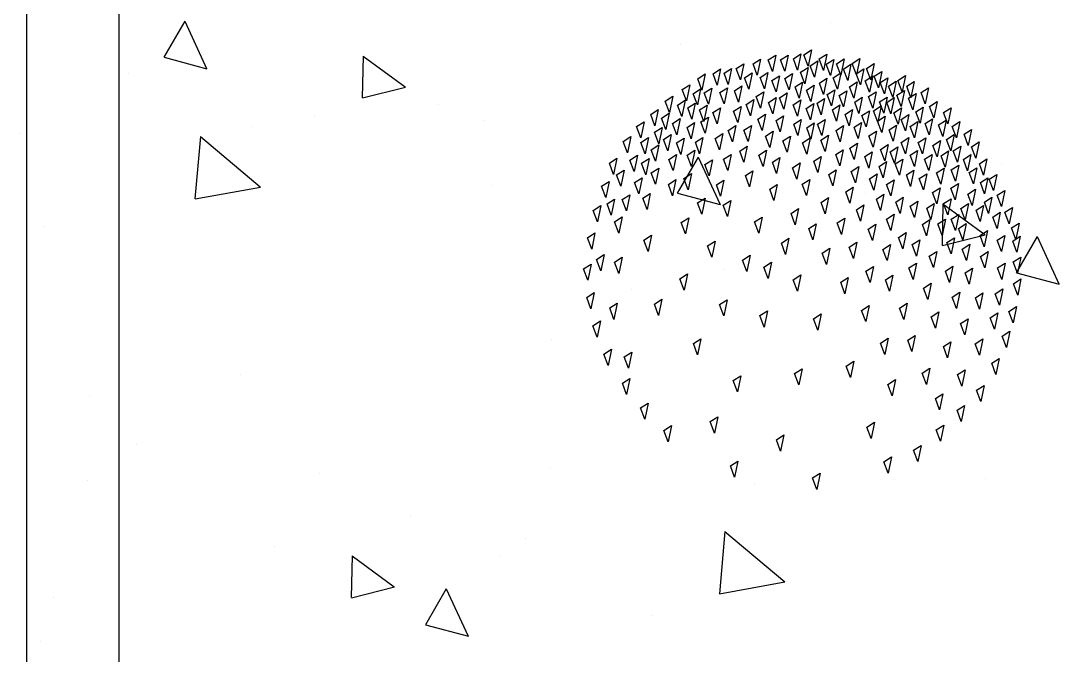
# Model space of a CAD drawing. Header units: inches. Extents: x -7543 to -822, y 102837 to 190349.
# Drawn here: x -837.05998 to -837.04876, y 102837.19009 to 102837.19694 of the extents above; entities that cross this region are included whole.
import ezdxf

# ---------------------------------------------------------------- set-up
doc = ezdxf.new("R2010")
doc.units = ezdxf.units.IN
doc.header["$MEASUREMENT"] = 0
doc.layers.add('ARSA', color=7, linetype='Continuous', lineweight=30)
doc.layers.add('BİTKİ', color=96, linetype='Continuous', lineweight=25)

msp = doc.modelspace()

# ---------------------------------------------------------------- linework, layer by layer
at = {"layer": 'ARSA', "color": 40}
for p, q in [((-837.058917, 102837.037758), (-837.058917, 102837.213869)), ((-837.059917, 102837.038758), (-837.059917, 102837.212869))]:
    msp.add_line(p, q, dxfattribs=at)
at = {"layer": 'BİTKİ'}
for p, q in [((-837.058209, 102837.196934), (-837.058436, 102837.196545)), ((-837.058209, 102837.196934), (-837.057974, 102837.196423)), ((-837.05123, 102837.196925), (-837.05123, 102837.196925)), ((-837.052857, 102837.196681), (-837.052857, 102837.196681)), ((-837.051441, 102837.196624), (-837.051477, 102837.196449)), ((-837.058433, 102837.196544), (-837.057971, 102837.196421)), ((-837.056283, 102837.196557), (-837.056293, 102837.196107)), ((-837.056283, 102837.196557), (-837.05583, 102837.196225)), ((-837.05207, 102837.196472), (-837.051989, 102837.196525)), ((-837.051989, 102837.196525), (-837.052025, 102837.19635)), ((-837.051907, 102837.196515), (-837.051826, 102837.196567)), ((-837.051862, 102837.196392), (-837.051907, 102837.196515)), ((-837.051826, 102837.196567), (-837.051862, 102837.196392)), ((-837.051773, 102837.196516), (-837.051691, 102837.196568)), ((-837.051727, 102837.196393), (-837.051773, 102837.196516)), ((-837.051691, 102837.196568), (-837.051727, 102837.196393)), ((-837.051635, 102837.196528), (-837.051554, 102837.19658)), ((-837.051589, 102837.196405), (-837.051635, 102837.196528)), ((-837.051554, 102837.19658), (-837.051589, 102837.196405)), ((-837.051477, 102837.196449), (-837.051522, 102837.196572)), ((-837.051454, 102837.196453), (-837.051372, 102837.196506)), ((-837.051372, 102837.196506), (-837.051408, 102837.196331)), ((-837.051356, 102837.196526), (-837.051274, 102837.196578)), ((-837.05131, 102837.196403), (-837.051356, 102837.196526)), ((-837.051274, 102837.196578), (-837.05131, 102837.196403)), ((-837.051282, 102837.196469), (-837.0512, 102837.196521)), ((-837.0512, 102837.196521), (-837.051236, 102837.196346)), ((-837.051168, 102837.196475), (-837.051086, 102837.196527)), ((-837.051086, 102837.196527), (-837.051122, 102837.196352)), ((-837.050999, 102837.196478), (-837.050917, 102837.196531)), ((-837.050953, 102837.196356), (-837.050999, 102837.196478)), ((-837.050917, 102837.196531), (-837.050953, 102837.196356)), ((-837.050846, 102837.196424), (-837.050764, 102837.196477)), ((-837.050764, 102837.196477), (-837.0508, 102837.196301)), ((-837.05882, 102837.196365), (-837.05882, 102837.196365)), ((-837.052669, 102837.196312), (-837.052587, 102837.196365)), ((-837.052587, 102837.196365), (-837.052623, 102837.196189)), ((-837.052503, 102837.196366), (-837.052421, 102837.196419)), ((-837.052457, 102837.196244), (-837.052503, 102837.196366)), ((-837.052421, 102837.196419), (-837.052457, 102837.196244)), ((-837.052384, 102837.196371), (-837.052302, 102837.196424)), ((-837.052338, 102837.196249), (-837.052384, 102837.196371)), ((-837.052302, 102837.196424), (-837.052338, 102837.196249)), ((-837.052252, 102837.196422), (-837.05217, 102837.196475)), ((-837.052206, 102837.1963), (-837.052252, 102837.196422)), ((-837.05217, 102837.196475), (-837.052206, 102837.1963)), ((-837.052162, 102837.196323), (-837.05208, 102837.196375)), ((-837.05208, 102837.196375), (-837.052116, 102837.1962)), ((-837.052025, 102837.19635), (-837.05207, 102837.196472)), ((-837.051993, 102837.196327), (-837.051911, 102837.196379)), ((-837.051911, 102837.196379), (-837.051947, 102837.196204)), ((-837.051727, 102837.196316), (-837.051645, 102837.196369)), ((-837.051645, 102837.196369), (-837.051681, 102837.196194)), ((-837.051557, 102837.196382), (-837.051476, 102837.196434)), ((-837.051512, 102837.196259), (-837.051557, 102837.196382)), ((-837.051476, 102837.196434), (-837.051512, 102837.196259)), ((-837.051408, 102837.196331), (-837.051454, 102837.196453)), ((-837.051236, 102837.196346), (-837.051282, 102837.196469)), ((-837.051204, 102837.196323), (-837.051122, 102837.196375)), ((-837.051122, 102837.196352), (-837.051168, 102837.196475)), ((-837.051122, 102837.196375), (-837.051158, 102837.1962)), ((-837.051094, 102837.196417), (-837.051013, 102837.19647)), ((-837.051048, 102837.196295), (-837.051094, 102837.196417)), ((-837.051013, 102837.19647), (-837.051048, 102837.196295)), ((-837.050956, 102837.196367), (-837.050875, 102837.19642)), ((-837.050911, 102837.196245), (-837.050956, 102837.196367)), ((-837.050875, 102837.19642), (-837.050911, 102837.196245)), ((-837.0508, 102837.196301), (-837.050846, 102837.196424)), ((-837.050763, 102837.196339), (-837.050681, 102837.196392)), ((-837.050681, 102837.196392), (-837.050717, 102837.196216)), ((-837.052623, 102837.196189), (-837.052669, 102837.196312)), ((-837.052116, 102837.1962), (-837.052162, 102837.196323)), ((-837.051947, 102837.196204), (-837.051993, 102837.196327)), ((-837.051867, 102837.196292), (-837.051786, 102837.196345)), ((-837.051822, 102837.19617), (-837.051867, 102837.196292)), ((-837.051786, 102837.196345), (-837.051822, 102837.19617)), ((-837.051681, 102837.196194), (-837.051727, 102837.196316)), ((-837.051617, 102837.196224), (-837.051536, 102837.196276)), ((-837.051536, 102837.196276), (-837.051572, 102837.196101)), ((-837.051354, 102837.196264), (-837.051273, 102837.196317)), ((-837.051273, 102837.196317), (-837.051309, 102837.196142)), ((-837.051158, 102837.1962), (-837.051204, 102837.196323)), ((-837.05086, 102837.196291), (-837.050778, 102837.196343)), ((-837.050814, 102837.196168), (-837.05086, 102837.196291)), ((-837.050778, 102837.196343), (-837.050814, 102837.196168)), ((-837.050717, 102837.196216), (-837.050763, 102837.196339)), ((-837.050697, 102837.196271), (-837.050616, 102837.196324)), ((-837.050651, 102837.196149), (-837.050697, 102837.196271)), ((-837.050616, 102837.196324), (-837.050651, 102837.196149)), ((-837.050525, 102837.196287), (-837.050561, 102837.196112)), ((-837.050506, 102837.196294), (-837.050425, 102837.196346)), ((-837.05046, 102837.196171), (-837.050506, 102837.196294)), ((-837.050425, 102837.196346), (-837.05046, 102837.196171)), ((-837.050411, 102837.196231), (-837.05033, 102837.196283)), ((-837.05033, 102837.196283), (-837.050366, 102837.196108)), ((-837.05629, 102837.196106), (-837.055827, 102837.196223)), ((-837.052835, 102837.196196), (-837.052753, 102837.196248)), ((-837.052789, 102837.196073), (-837.052835, 102837.196196)), ((-837.052753, 102837.196248), (-837.052789, 102837.196073)), ((-837.052718, 102837.196151), (-837.052637, 102837.196204)), ((-837.052672, 102837.196029), (-837.052718, 102837.196151)), ((-837.052637, 102837.196204), (-837.052672, 102837.196029)), ((-837.052598, 102837.19616), (-837.052517, 102837.196212)), ((-837.052552, 102837.196037), (-837.052598, 102837.19616)), ((-837.052517, 102837.196212), (-837.052552, 102837.196037)), ((-837.052429, 102837.196164), (-837.052348, 102837.196216)), ((-837.052383, 102837.196041), (-837.052429, 102837.196164)), ((-837.052348, 102837.196216), (-837.052383, 102837.196041)), ((-837.052344, 102837.196162), (-837.052344, 102837.196162)), ((-837.052273, 102837.196183), (-837.052191, 102837.196236)), ((-837.052227, 102837.19606), (-837.052273, 102837.196183)), ((-837.052191, 102837.196236), (-837.052227, 102837.19606)), ((-837.052038, 102837.196119), (-837.051956, 102837.196171)), ((-837.051784, 102837.196108), (-837.051702, 102837.19616)), ((-837.051572, 102837.196101), (-837.051617, 102837.196224)), ((-837.050823, 102837.196119), (-837.050741, 102837.196171)), ((-837.050741, 102837.196171), (-837.050777, 102837.195996)), ((-837.050561, 102837.196112), (-837.050606, 102837.196234)), ((-837.050516, 102837.196135), (-837.050434, 102837.196187)), ((-837.050434, 102837.196187), (-837.05047, 102837.196012)), ((-837.050366, 102837.196108), (-837.050411, 102837.196231)), ((-837.050391, 102837.196101), (-837.050309, 102837.196153)), ((-837.050309, 102837.196153), (-837.050345, 102837.195978)), ((-837.050256, 102837.196163), (-837.050175, 102837.196216)), ((-837.05021, 102837.196041), (-837.050256, 102837.196163)), ((-837.050175, 102837.196216), (-837.05021, 102837.196041)), ((-837.055464, 102837.196032), (-837.055464, 102837.196032)), ((-837.05302, 102837.196072), (-837.052938, 102837.196124)), ((-837.052974, 102837.195949), (-837.05302, 102837.196072)), ((-837.052938, 102837.196124), (-837.052974, 102837.195949)), ((-837.052886, 102837.196027), (-837.052805, 102837.19608)), ((-837.052841, 102837.195904), (-837.052886, 102837.196027)), ((-837.052805, 102837.19608), (-837.052841, 102837.195904)), ((-837.052777, 102837.195997), (-837.052695, 102837.19605)), ((-837.052695, 102837.19605), (-837.052731, 102837.195875)), ((-837.052649, 102837.195975), (-837.052567, 102837.196027)), ((-837.052567, 102837.196027), (-837.052603, 102837.195852)), ((-837.052145, 102837.196036), (-837.052063, 102837.196089)), ((-837.051904, 102837.196057), (-837.051822, 102837.19611)), ((-837.051637, 102837.19603), (-837.051555, 102837.196083)), ((-837.051591, 102837.195907), (-837.051637, 102837.19603)), ((-837.051496, 102837.195992), (-837.051414, 102837.196044)), ((-837.051093, 102837.196008), (-837.051139, 102837.196131)), ((-837.050622, 102837.196114), (-837.050658, 102837.195939)), ((-837.050627, 102837.196057), (-837.050545, 102837.19611)), ((-837.050581, 102837.195934), (-837.050627, 102837.196057)), ((-837.050545, 102837.19611), (-837.050581, 102837.195934)), ((-837.05047, 102837.196012), (-837.050516, 102837.196135)), ((-837.050345, 102837.195978), (-837.050391, 102837.196101)), ((-837.050163, 102837.196013), (-837.050081, 102837.196066)), ((-837.050081, 102837.196066), (-837.050117, 102837.195891)), ((-837.053177, 102837.195928), (-837.053095, 102837.19598)), ((-837.053131, 102837.195805), (-837.053177, 102837.195928)), ((-837.053095, 102837.19598), (-837.053131, 102837.195805)), ((-837.053059, 102837.195887), (-837.052977, 102837.19594)), ((-837.052977, 102837.19594), (-837.053013, 102837.195765)), ((-837.052505, 102837.195948), (-837.052423, 102837.196)), ((-837.05249, 102837.195937), (-837.05249, 102837.195937)), ((-837.052423, 102837.196), (-837.052459, 102837.195825)), ((-837.052283, 102837.195962), (-837.052201, 102837.196014)), ((-837.052237, 102837.195839), (-837.052283, 102837.195962)), ((-837.051031, 102837.195804), (-837.051077, 102837.195927)), ((-837.050687, 102837.19602), (-837.050723, 102837.195845)), ((-837.050551, 102837.195945), (-837.050469, 102837.195998)), ((-837.050505, 102837.195822), (-837.050551, 102837.195945)), ((-837.050469, 102837.195998), (-837.050505, 102837.195822)), ((-837.05047, 102837.195873), (-837.050388, 102837.195926)), ((-837.050388, 102837.195926), (-837.050424, 102837.19575)), ((-837.050313, 102837.195955), (-837.050232, 102837.196007)), ((-837.050267, 102837.195832), (-837.050313, 102837.195955)), ((-837.050232, 102837.196007), (-837.050267, 102837.195832)), ((-837.050117, 102837.195891), (-837.050163, 102837.196013)), ((-837.050013, 102837.195947), (-837.049931, 102837.196)), ((-837.049967, 102837.195825), (-837.050013, 102837.195947)), ((-837.049931, 102837.196), (-837.049967, 102837.195825)), ((-837.056807, 102837.195907), (-837.056807, 102837.195907)), ((-837.054987, 102837.195865), (-837.054987, 102837.195865)), ((-837.053331, 102837.195796), (-837.053249, 102837.195848)), ((-837.053249, 102837.195848), (-837.053285, 102837.195673)), ((-837.053013, 102837.195765), (-837.053059, 102837.195887)), ((-837.05294, 102837.19583), (-837.052859, 102837.195883)), ((-837.052895, 102837.195707), (-837.05294, 102837.19583)), ((-837.052859, 102837.195883), (-837.052895, 102837.195707)), ((-837.051741, 102837.195913), (-837.051777, 102837.195738)), ((-837.051293, 102837.195874), (-837.051329, 102837.195699)), ((-837.050602, 102837.19576), (-837.05052, 102837.195812)), ((-837.05052, 102837.195812), (-837.050556, 102837.195637)), ((-837.050424, 102837.19575), (-837.05047, 102837.195873)), ((-837.050375, 102837.195848), (-837.050375, 102837.195848)), ((-837.050373, 102837.195797), (-837.050292, 102837.195849)), ((-837.050292, 102837.195849), (-837.050327, 102837.195674)), ((-837.050213, 102837.195828), (-837.050132, 102837.19588)), ((-837.050168, 102837.195705), (-837.050213, 102837.195828)), ((-837.050132, 102837.19588), (-837.050168, 102837.195705)), ((-837.050066, 102837.195813), (-837.049985, 102837.195865)), ((-837.050021, 102837.19569), (-837.050066, 102837.195813)), ((-837.049985, 102837.195865), (-837.050021, 102837.19569)), ((-837.049919, 102837.195797), (-837.049838, 102837.19585)), ((-837.049838, 102837.19585), (-837.049874, 102837.195675)), ((-837.059982, 102837.195722), (-837.059982, 102837.195722)), ((-837.057484, 102837.195794), (-837.057484, 102837.195794)), ((-837.053285, 102837.195673), (-837.053331, 102837.195796)), ((-837.053135, 102837.195734), (-837.053053, 102837.195786)), ((-837.053089, 102837.195611), (-837.053135, 102837.195734)), ((-837.053053, 102837.195786), (-837.053089, 102837.195611)), ((-837.053038, 102837.195658), (-837.052956, 102837.19571)), ((-837.052956, 102837.19571), (-837.052992, 102837.195535)), ((-837.052873, 102837.195776), (-837.052873, 102837.195776)), ((-837.052294, 102837.195631), (-837.05234, 102837.195753)), ((-837.05189, 102837.19557), (-837.051936, 102837.195693)), ((-837.051855, 102837.195745), (-837.05189, 102837.19557)), ((-837.051667, 102837.195694), (-837.051703, 102837.195519)), ((-837.051256, 102837.195702), (-837.051292, 102837.195527)), ((-837.050821, 102837.195695), (-837.050739, 102837.195748)), ((-837.050775, 102837.195572), (-837.050821, 102837.195695)), ((-837.050739, 102837.195748), (-837.050775, 102837.195572)), ((-837.050556, 102837.195637), (-837.050602, 102837.19576)), ((-837.050327, 102837.195674), (-837.050373, 102837.195797)), ((-837.04998, 102837.195656), (-837.049899, 102837.195709)), ((-837.049899, 102837.195709), (-837.049935, 102837.195534)), ((-837.049874, 102837.195675), (-837.049919, 102837.195797)), ((-837.049791, 102837.195713), (-837.04971, 102837.195765)), ((-837.049746, 102837.19559), (-837.049791, 102837.195713)), ((-837.04971, 102837.195765), (-837.049746, 102837.19559)), ((-837.058041, 102837.195687), (-837.0581, 102837.195015)), ((-837.058041, 102837.195687), (-837.057395, 102837.195144)), ((-837.053475, 102837.195636), (-837.053393, 102837.195688)), ((-837.053429, 102837.195513), (-837.053475, 102837.195636)), ((-837.053393, 102837.195688), (-837.053429, 102837.195513)), ((-837.053282, 102837.195625), (-837.053201, 102837.195677)), ((-837.053236, 102837.195502), (-837.053282, 102837.195625)), ((-837.053201, 102837.195677), (-837.053236, 102837.195502)), ((-837.05317, 102837.195544), (-837.053088, 102837.195597)), ((-837.053088, 102837.195597), (-837.053124, 102837.195421)), ((-837.052992, 102837.195535), (-837.053038, 102837.195658)), ((-837.052897, 102837.195619), (-837.052816, 102837.195672)), ((-837.052851, 102837.195496), (-837.052897, 102837.195619)), ((-837.052816, 102837.195672), (-837.052851, 102837.195496)), ((-837.052694, 102837.195626), (-837.052612, 102837.195678)), ((-837.052215, 102837.195532), (-837.052134, 102837.195585)), ((-837.052134, 102837.195585), (-837.052169, 102837.19541)), ((-837.051703, 102837.195519), (-837.051749, 102837.195641)), ((-837.05149, 102837.195498), (-837.051536, 102837.195621)), ((-837.051454, 102837.195673), (-837.05149, 102837.195498)), ((-837.051292, 102837.195527), (-837.051337, 102837.195649)), ((-837.051025, 102837.195564), (-837.050943, 102837.195616)), ((-837.050943, 102837.195616), (-837.050979, 102837.195441)), ((-837.050693, 102837.195548), (-837.050612, 102837.195601)), ((-837.050612, 102837.195601), (-837.050647, 102837.195425)), ((-837.050471, 102837.195624), (-837.050389, 102837.195677)), ((-837.050425, 102837.195502), (-837.050471, 102837.195624)), ((-837.050389, 102837.195677), (-837.050425, 102837.195502)), ((-837.050286, 102837.195624), (-837.050204, 102837.195676)), ((-837.05024, 102837.195501), (-837.050286, 102837.195624)), ((-837.050204, 102837.195676), (-837.05024, 102837.195501)), ((-837.050127, 102837.195592), (-837.050045, 102837.195645)), ((-837.050081, 102837.19547), (-837.050127, 102837.195592)), ((-837.050045, 102837.195645), (-837.050081, 102837.19547)), ((-837.049935, 102837.195534), (-837.04998, 102837.195656)), ((-837.049908, 102837.195533), (-837.049826, 102837.195585)), ((-837.049826, 102837.195585), (-837.049862, 102837.19541)), ((-837.04971, 102837.195578), (-837.049629, 102837.195631)), ((-837.049665, 102837.195456), (-837.04971, 102837.195578)), ((-837.049629, 102837.195631), (-837.049665, 102837.195456)), ((-837.053402, 102837.195433), (-837.05332, 102837.195486)), ((-837.05332, 102837.195486), (-837.053356, 102837.195311)), ((-837.053124, 102837.195421), (-837.05317, 102837.195544)), ((-837.052663, 102837.195467), (-837.05289, 102837.195078)), ((-837.052663, 102837.195467), (-837.052428, 102837.194956)), ((-837.052009, 102837.195488), (-837.051927, 102837.195541)), ((-837.051963, 102837.195366), (-837.052009, 102837.195488)), ((-837.051927, 102837.195541), (-837.051963, 102837.195366)), ((-837.051416, 102837.195422), (-837.051335, 102837.195474)), ((-837.051335, 102837.195474), (-837.051371, 102837.195299)), ((-837.051178, 102837.195494), (-837.051097, 102837.195546)), ((-837.051133, 102837.195371), (-837.051178, 102837.195494)), ((-837.051097, 102837.195546), (-837.051133, 102837.195371)), ((-837.050979, 102837.195441), (-837.051025, 102837.195564)), ((-837.050865, 102837.195471), (-837.050784, 102837.195523)), ((-837.05082, 102837.195348), (-837.050865, 102837.195471)), ((-837.050784, 102837.195523), (-837.05082, 102837.195348)), ((-837.050647, 102837.195425), (-837.050693, 102837.195548)), ((-837.050588, 102837.195523), (-837.050506, 102837.195576)), ((-837.050542, 102837.195401), (-837.050588, 102837.195523)), ((-837.050506, 102837.195576), (-837.050542, 102837.195401)), ((-837.050374, 102837.195486), (-837.050293, 102837.195538)), ((-837.050328, 102837.195363), (-837.050374, 102837.195486)), ((-837.050293, 102837.195538), (-837.050328, 102837.195363)), ((-837.050218, 102837.195443), (-837.050136, 102837.195496)), ((-837.050136, 102837.195496), (-837.050172, 102837.19532)), ((-837.050039, 102837.195481), (-837.049958, 102837.195534)), ((-837.049994, 102837.195359), (-837.050039, 102837.195481)), ((-837.049958, 102837.195534), (-837.049994, 102837.195359)), ((-837.049862, 102837.19541), (-837.049908, 102837.195533)), ((-837.049798, 102837.195441), (-837.049717, 102837.195493)), ((-837.049717, 102837.195493), (-837.049753, 102837.195318)), ((-837.053623, 102837.195402), (-837.053541, 102837.195455)), ((-837.053577, 102837.19528), (-837.053623, 102837.195402)), ((-837.053541, 102837.195455), (-837.053577, 102837.19528)), ((-837.053356, 102837.195311), (-837.053402, 102837.195433)), ((-837.053277, 102837.195399), (-837.053195, 102837.195451)), ((-837.053231, 102837.195276), (-837.053277, 102837.195399)), ((-837.053195, 102837.195451), (-837.053231, 102837.195276)), ((-837.051862, 102837.195411), (-837.05178, 102837.195463)), ((-837.051816, 102837.195288), (-837.051862, 102837.195411)), ((-837.05178, 102837.195463), (-837.051816, 102837.195288)), ((-837.051643, 102837.195351), (-837.051561, 102837.195404)), ((-837.051561, 102837.195404), (-837.051597, 102837.195228)), ((-837.051371, 102837.195299), (-837.051416, 102837.195422)), ((-837.05101, 102837.195311), (-837.050928, 102837.195363)), ((-837.050928, 102837.195363), (-837.050964, 102837.195188)), ((-837.050709, 102837.195366), (-837.050628, 102837.195418)), ((-837.050664, 102837.195243), (-837.050709, 102837.195366)), ((-837.050628, 102837.195418), (-837.050664, 102837.195243)), ((-837.050534, 102837.195393), (-837.050452, 102837.195445)), ((-837.050488, 102837.19527), (-837.050534, 102837.195393)), ((-837.050452, 102837.195445), (-837.050488, 102837.19527)), ((-837.050172, 102837.19532), (-837.050218, 102837.195443)), ((-837.04993, 102837.195327), (-837.049849, 102837.19538)), ((-837.049849, 102837.19538), (-837.049884, 102837.195205)), ((-837.049753, 102837.195318), (-837.049798, 102837.195441)), ((-837.049626, 102837.195394), (-837.049545, 102837.195446)), ((-837.049581, 102837.195271), (-837.049626, 102837.195394)), ((-837.049545, 102837.195446), (-837.049581, 102837.195271)), ((-837.04939, 102837.195395), (-837.04939, 102837.195395)), ((-837.053546, 102837.195273), (-837.053465, 102837.195326)), ((-837.0535, 102837.195151), (-837.053546, 102837.195273)), ((-837.053465, 102837.195326), (-837.0535, 102837.195151)), ((-837.05335, 102837.195191), (-837.053269, 102837.195243)), ((-837.053269, 102837.195243), (-837.053304, 102837.195068)), ((-837.052153, 102837.195266), (-837.052072, 102837.195319)), ((-837.052108, 102837.195144), (-837.052153, 102837.195266)), ((-837.052072, 102837.195319), (-837.052108, 102837.195144)), ((-837.051597, 102837.195228), (-837.051643, 102837.195351)), ((-837.051254, 102837.195278), (-837.051173, 102837.19533)), ((-837.051208, 102837.195155), (-837.051254, 102837.195278)), ((-837.051173, 102837.19533), (-837.051208, 102837.195155)), ((-837.050964, 102837.195188), (-837.05101, 102837.195311)), ((-837.050813, 102837.195232), (-837.050731, 102837.195285)), ((-837.050731, 102837.195285), (-837.050767, 102837.19511)), ((-837.05009, 102837.195296), (-837.050008, 102837.195348)), ((-837.050044, 102837.195173), (-837.05009, 102837.195296)), ((-837.050008, 102837.195348), (-837.050044, 102837.195173)), ((-837.049884, 102837.195205), (-837.04993, 102837.195327)), ((-837.049736, 102837.195299), (-837.049655, 102837.195351)), ((-837.049691, 102837.195176), (-837.049736, 102837.195299)), ((-837.049655, 102837.195351), (-837.049691, 102837.195176)), ((-837.049615, 102837.195191), (-837.049533, 102837.195243)), ((-837.049533, 102837.195243), (-837.049569, 102837.195068)), ((-837.049521, 102837.195228), (-837.049439, 102837.19528)), ((-837.049439, 102837.19528), (-837.049475, 102837.195105)), ((-837.058098, 102837.195014), (-837.057393, 102837.195143)), ((-837.0549, 102837.195157), (-837.0549, 102837.195157)), ((-837.053708, 102837.195152), (-837.053627, 102837.195204)), ((-837.053662, 102837.195029), (-837.053708, 102837.195152)), ((-837.053627, 102837.195204), (-837.053662, 102837.195029)), ((-837.053304, 102837.195068), (-837.05335, 102837.195191)), ((-837.052467, 102837.195165), (-837.052385, 102837.195218)), ((-837.051891, 102837.19512), (-837.051809, 102837.195172)), ((-837.051809, 102837.195172), (-837.051845, 102837.194997)), ((-837.05154, 102837.195174), (-837.051459, 102837.195226)), ((-837.051495, 102837.195051), (-837.05154, 102837.195174)), ((-837.051459, 102837.195226), (-837.051495, 102837.195051)), ((-837.05107, 102837.195091), (-837.050989, 102837.195143)), ((-837.050989, 102837.195143), (-837.051024, 102837.194968)), ((-837.050767, 102837.19511), (-837.050813, 102837.195232)), ((-837.050629, 102837.195169), (-837.050547, 102837.195222)), ((-837.050583, 102837.195047), (-837.050629, 102837.195169)), ((-837.050547, 102837.195222), (-837.050583, 102837.195047)), ((-837.050131, 102837.195083), (-837.05005, 102837.195136)), ((-837.05005, 102837.195136), (-837.050086, 102837.194961)), ((-837.049934, 102837.195129), (-837.049852, 102837.195181)), ((-837.049852, 102837.195181), (-837.049888, 102837.195006)), ((-837.049569, 102837.195068), (-837.049615, 102837.195191)), ((-837.049475, 102837.195105), (-837.049521, 102837.195228)), ((-837.053484, 102837.195008), (-837.053403, 102837.19506)), ((-837.053403, 102837.19506), (-837.053439, 102837.194885)), ((-837.053262, 102837.195021), (-837.053181, 102837.195074)), ((-837.053216, 102837.194899), (-837.053262, 102837.195021)), ((-837.053181, 102837.195074), (-837.053216, 102837.194899)), ((-837.052887, 102837.195077), (-837.052425, 102837.194955)), ((-837.052671, 102837.194972), (-837.052589, 102837.195024)), ((-837.052589, 102837.195024), (-837.052625, 102837.194849)), ((-837.051845, 102837.194997), (-837.051891, 102837.19512)), ((-837.051336, 102837.194977), (-837.051255, 102837.195029)), ((-837.051255, 102837.195029), (-837.051291, 102837.194854)), ((-837.051024, 102837.194968), (-837.05107, 102837.195091)), ((-837.050861, 102837.195068), (-837.050861, 102837.195068)), ((-837.050739, 102837.195013), (-837.050657, 102837.195065)), ((-837.050657, 102837.195065), (-837.050693, 102837.19489)), ((-837.050529, 102837.19498), (-837.050448, 102837.195033)), ((-837.050086, 102837.194961), (-837.050131, 102837.195083)), ((-837.049888, 102837.195006), (-837.049934, 102837.195129)), ((-837.04975, 102837.195066), (-837.049668, 102837.195119)), ((-837.049704, 102837.194943), (-837.04975, 102837.195066)), ((-837.049668, 102837.195119), (-837.049704, 102837.194943)), ((-837.049571, 102837.19498), (-837.04949, 102837.195032)), ((-837.04949, 102837.195032), (-837.049526, 102837.194857)), ((-837.049433, 102837.195054), (-837.049352, 102837.195107)), ((-837.049388, 102837.194932), (-837.049433, 102837.195054)), ((-837.049352, 102837.195107), (-837.049388, 102837.194932)), ((-837.053648, 102837.194961), (-837.053567, 102837.195013)), ((-837.053567, 102837.195013), (-837.053603, 102837.194838)), ((-837.053439, 102837.194885), (-837.053484, 102837.195008)), ((-837.05166, 102837.194858), (-837.051579, 102837.19491)), ((-837.051579, 102837.19491), (-837.051615, 102837.194735)), ((-837.051291, 102837.194854), (-837.051336, 102837.194977)), ((-837.050955, 102837.194897), (-837.050873, 102837.19495)), ((-837.050873, 102837.19495), (-837.050909, 102837.194775)), ((-837.050693, 102837.19489), (-837.050739, 102837.195013)), ((-837.050483, 102837.194858), (-837.050529, 102837.19498)), ((-837.050194, 102837.194914), (-837.050113, 102837.194966)), ((-837.050113, 102837.194966), (-837.050149, 102837.194791)), ((-837.050019, 102837.194962), (-837.050029, 102837.194512)), ((-837.050019, 102837.194962), (-837.049566, 102837.19463)), ((-837.050013, 102837.194964), (-837.049931, 102837.195016)), ((-837.049967, 102837.194841), (-837.050013, 102837.194964)), ((-837.049931, 102837.195016), (-837.049967, 102837.194841)), ((-837.049825, 102837.194912), (-837.049744, 102837.194965)), ((-837.049779, 102837.19479), (-837.049825, 102837.194912)), ((-837.049744, 102837.194965), (-837.049779, 102837.19479)), ((-837.049662, 102837.194893), (-837.049581, 102837.194945)), ((-837.049581, 102837.194945), (-837.049617, 102837.19477)), ((-837.049526, 102837.194857), (-837.049571, 102837.19498)), ((-837.04935, 102837.19487), (-837.049268, 102837.194922)), ((-837.049268, 102837.194922), (-837.049304, 102837.194747)), ((-837.053751, 102837.194767), (-837.053797, 102837.194889)), ((-837.052055, 102837.194766), (-837.051973, 102837.194819)), ((-837.051973, 102837.194819), (-837.052009, 102837.194644)), ((-837.051615, 102837.194735), (-837.05166, 102837.194858)), ((-837.051162, 102837.194755), (-837.05108, 102837.194807)), ((-837.05108, 102837.194807), (-837.051116, 102837.194632)), ((-837.050909, 102837.194775), (-837.050955, 102837.194897)), ((-837.05063, 102837.194796), (-837.050548, 102837.194849)), ((-837.050584, 102837.194673), (-837.05063, 102837.194796)), ((-837.050548, 102837.194849), (-837.050584, 102837.194673)), ((-837.04993, 102837.194796), (-837.049848, 102837.194848)), ((-837.049848, 102837.194848), (-837.049884, 102837.194673)), ((-837.049617, 102837.19477), (-837.049662, 102837.194893)), ((-837.049481, 102837.194818), (-837.0494, 102837.194871)), ((-837.049435, 102837.194696), (-837.049481, 102837.194818)), ((-837.0494, 102837.194871), (-837.049435, 102837.194696)), ((-837.049304, 102837.194747), (-837.04935, 102837.19487)), ((-837.059722, 102837.194721), (-837.059722, 102837.194721)), ((-837.052009, 102837.194644), (-837.052055, 102837.194766)), ((-837.05147, 102837.194694), (-837.051388, 102837.194746)), ((-837.051424, 102837.194571), (-837.05147, 102837.194694)), ((-837.051388, 102837.194746), (-837.051424, 102837.194571)), ((-837.051116, 102837.194632), (-837.051162, 102837.194755)), ((-837.050827, 102837.194688), (-837.050746, 102837.194741)), ((-837.050782, 102837.194566), (-837.050827, 102837.194688)), ((-837.050746, 102837.194741), (-837.050782, 102837.194566)), ((-837.049851, 102837.194695), (-837.049769, 102837.194748)), ((-837.049805, 102837.194573), (-837.049851, 102837.194695)), ((-837.049769, 102837.194748), (-837.049805, 102837.194573)), ((-837.049278, 102837.194701), (-837.049197, 102837.194753)), ((-837.049232, 102837.194578), (-837.049278, 102837.194701)), ((-837.049197, 102837.194753), (-837.049232, 102837.194578)), ((-837.053779, 102837.194648), (-837.053814, 102837.194473)), ((-837.051765, 102837.194538), (-837.051683, 102837.19459)), ((-837.051683, 102837.19459), (-837.051719, 102837.194415)), ((-837.050026, 102837.194511), (-837.049563, 102837.194628)), ((-837.049619, 102837.19462), (-837.049538, 102837.194672)), ((-837.049574, 102837.194497), (-837.049619, 102837.19462)), ((-837.049538, 102837.194672), (-837.049574, 102837.194497)), ((-837.049432, 102837.194568), (-837.04935, 102837.194621)), ((-837.04935, 102837.194621), (-837.049386, 102837.194446)), ((-837.049266, 102837.19456), (-837.049185, 102837.194613)), ((-837.049001, 102837.194607), (-837.049228, 102837.194218)), ((-837.049185, 102837.194613), (-837.04922, 102837.194438)), ((-837.049001, 102837.194607), (-837.048766, 102837.194096)), ((-837.053247, 102837.194519), (-837.053247, 102837.194519)), ((-837.051719, 102837.194415), (-837.051765, 102837.194538)), ((-837.051324, 102837.194429), (-837.051242, 102837.194482)), ((-837.051242, 102837.194482), (-837.051278, 102837.194307)), ((-837.051031, 102837.194495), (-837.05095, 102837.194547)), ((-837.050986, 102837.194372), (-837.051031, 102837.194495)), ((-837.05095, 102837.194547), (-837.050986, 102837.194372)), ((-837.050668, 102837.19447), (-837.050587, 102837.194523)), ((-837.050623, 102837.194348), (-837.050668, 102837.19447)), ((-837.050587, 102837.194523), (-837.050623, 102837.194348)), ((-837.049811, 102837.194473), (-837.049729, 102837.194525)), ((-837.049765, 102837.19435), (-837.049811, 102837.194473)), ((-837.049729, 102837.194525), (-837.049765, 102837.19435)), ((-837.049386, 102837.194446), (-837.049432, 102837.194568)), ((-837.04922, 102837.194438), (-837.049266, 102837.19456)), ((-837.052184, 102837.194353), (-837.052103, 102837.194406)), ((-837.052139, 102837.194231), (-837.052184, 102837.194353)), ((-837.052103, 102837.194406), (-837.052139, 102837.194231)), ((-837.051278, 102837.194307), (-837.051324, 102837.194429)), ((-837.049614, 102837.194394), (-837.049532, 102837.194446)), ((-837.049568, 102837.194271), (-837.049614, 102837.194394)), ((-837.049532, 102837.194446), (-837.049568, 102837.194271)), ((-837.049261, 102837.194335), (-837.049179, 102837.194387)), ((-837.049179, 102837.194387), (-837.049215, 102837.194212)), ((-837.053902, 102837.194258), (-837.05382, 102837.194311)), ((-837.05382, 102837.194311), (-837.053856, 102837.194136)), ((-837.052384, 102837.194256), (-837.052384, 102837.194256)), ((-837.051953, 102837.194278), (-837.051872, 102837.19433)), ((-837.051872, 102837.19433), (-837.051907, 102837.194155)), ((-837.050851, 102837.194234), (-837.050769, 102837.194286)), ((-837.04978, 102837.194215), (-837.049699, 102837.194268)), ((-837.049699, 102837.194268), (-837.049735, 102837.194093)), ((-837.04943, 102837.194269), (-837.049348, 102837.194321)), ((-837.049384, 102837.194146), (-837.04943, 102837.194269)), ((-837.049348, 102837.194321), (-837.049384, 102837.194146)), ((-837.049215, 102837.194212), (-837.049261, 102837.194335)), ((-837.051592, 102837.194019), (-837.051637, 102837.194142)), ((-837.051556, 102837.194194), (-837.051592, 102837.194019)), ((-837.049735, 102837.194093), (-837.04978, 102837.194215)), ((-837.049258, 102837.194097), (-837.049177, 102837.19415)), ((-837.049225, 102837.194217), (-837.048763, 102837.194094)), ((-837.049177, 102837.19415), (-837.049212, 102837.193975)), ((-837.053383, 102837.194034), (-837.053383, 102837.194034)), ((-837.050228, 102837.194051), (-837.050147, 102837.194104)), ((-837.049456, 102837.19399), (-837.049374, 102837.194042)), ((-837.049374, 102837.194042), (-837.04941, 102837.193867)), ((-837.049212, 102837.193975), (-837.049258, 102837.194097)), ((-837.052433, 102837.193874), (-837.052352, 102837.193926)), ((-837.052352, 102837.193926), (-837.052388, 102837.193751)), ((-837.049919, 102837.193954), (-837.049837, 102837.194007)), ((-837.049873, 102837.193832), (-837.049919, 102837.193954)), ((-837.049837, 102837.194007), (-837.049873, 102837.193832)), ((-837.049669, 102837.193948), (-837.049587, 102837.194001)), ((-837.049623, 102837.193825), (-837.049669, 102837.193948)), ((-837.049587, 102837.194001), (-837.049623, 102837.193825)), ((-837.04941, 102837.193867), (-837.049456, 102837.19399)), ((-837.052388, 102837.193751), (-837.052433, 102837.193874)), ((-837.051996, 102837.193754), (-837.051914, 102837.193806)), ((-837.051914, 102837.193806), (-837.05195, 102837.193631)), ((-837.049306, 102837.193799), (-837.049224, 102837.193852)), ((-837.04926, 102837.193677), (-837.049306, 102837.193799)), ((-837.049224, 102837.193852), (-837.04926, 102837.193677)), ((-837.053801, 102837.193645), (-837.053719, 102837.193698)), ((-837.053719, 102837.193698), (-837.053755, 102837.193523)), ((-837.05195, 102837.193631), (-837.051996, 102837.193754)), ((-837.049829, 102837.193668), (-837.049748, 102837.193721)), ((-837.049748, 102837.193721), (-837.049783, 102837.193546)), ((-837.04951, 102837.19373), (-837.049428, 102837.193783)), ((-837.049464, 102837.193608), (-837.04951, 102837.19373)), ((-837.049428, 102837.193783), (-837.049464, 102837.193608)), ((-837.053755, 102837.193523), (-837.053801, 102837.193645)), ((-837.049379, 102837.193533), (-837.049297, 102837.193585)), ((-837.049297, 102837.193585), (-837.049333, 102837.19341)), ((-837.054247, 102837.193492), (-837.054247, 102837.193492)), ((-837.049333, 102837.19341), (-837.049379, 102837.193533)), ((-837.053683, 102837.193339), (-837.053601, 102837.193392)), ((-837.053637, 102837.193216), (-837.053683, 102837.193339)), ((-837.053601, 102837.193392), (-837.053637, 102837.193216)), ((-837.053462, 102837.193308), (-837.05338, 102837.19336)), ((-837.05338, 102837.19336), (-837.053416, 102837.193185)), ((-837.053416, 102837.193185), (-837.053462, 102837.193308)), ((-837.049492, 102837.19324), (-837.049411, 102837.193292)), ((-837.049447, 102837.193117), (-837.049492, 102837.19324)), ((-837.049411, 102837.193292), (-837.049447, 102837.193117)), ((-837.057613, 102837.193122), (-837.057613, 102837.193122)), ((-837.050198, 102837.193011), (-837.050244, 102837.193134)), ((-837.050162, 102837.193186), (-837.050198, 102837.193011)), ((-837.049862, 102837.193117), (-837.049781, 102837.193169)), ((-837.049781, 102837.193169), (-837.049816, 102837.192994)), ((-837.053483, 102837.193023), (-837.053402, 102837.193076)), ((-837.053438, 102837.192901), (-837.053483, 102837.193023)), ((-837.053402, 102837.193076), (-837.053438, 102837.192901)), ((-837.052202, 102837.193105), (-837.052238, 102837.19293)), ((-837.050614, 102837.193011), (-837.050532, 102837.193063)), ((-837.050568, 102837.192888), (-837.050614, 102837.193011)), ((-837.050532, 102837.193063), (-837.050568, 102837.192888)), ((-837.049656, 102837.192949), (-837.049575, 102837.193001)), ((-837.049575, 102837.193001), (-837.04961, 102837.192826)), ((-837.050101, 102837.192858), (-837.050019, 102837.192911)), ((-837.050019, 102837.192911), (-837.050055, 102837.192736)), ((-837.04961, 102837.192826), (-837.049656, 102837.192949)), ((-837.05924, 102837.192878), (-837.05924, 102837.192878)), ((-837.053205, 102837.19281), (-837.053241, 102837.192635)), ((-837.050055, 102837.192736), (-837.050101, 102837.192858)), ((-837.049866, 102837.192732), (-837.049785, 102837.192785)), ((-837.049785, 102837.192785), (-837.049821, 102837.192609)), ((-837.053241, 102837.192635), (-837.053287, 102837.192758)), ((-837.053034, 102837.192514), (-837.052953, 102837.192567)), ((-837.052953, 102837.192567), (-837.052989, 102837.192392)), ((-837.052533, 102837.192609), (-837.052452, 102837.192661)), ((-837.052487, 102837.192486), (-837.052533, 102837.192609)), ((-837.052452, 102837.192661), (-837.052487, 102837.192486)), ((-837.050795, 102837.192427), (-837.05084, 102837.19255)), ((-837.050759, 102837.192602), (-837.050795, 102837.192427)), ((-837.050093, 102837.19252), (-837.050011, 102837.192572)), ((-837.050011, 102837.192572), (-837.050047, 102837.192397)), ((-837.052989, 102837.192392), (-837.053034, 102837.192514)), ((-837.051819, 102837.192413), (-837.051737, 102837.192466)), ((-837.051737, 102837.192466), (-837.051773, 102837.192291)), ((-837.050047, 102837.192397), (-837.050093, 102837.19252)), ((-837.058727, 102837.192359), (-837.058727, 102837.192359)), ((-837.051822, 102837.192366), (-837.051822, 102837.192366)), ((-837.051773, 102837.192291), (-837.051819, 102837.192413)), ((-837.050337, 102837.1923), (-837.050256, 102837.192353)), ((-837.050256, 102837.192353), (-837.050292, 102837.192178)), ((-837.050657, 102837.192176), (-837.050575, 102837.192228)), ((-837.050575, 102837.192228), (-837.050611, 102837.192053)), ((-837.050292, 102837.192178), (-837.050337, 102837.1923)), ((-837.050303, 102837.192258), (-837.050303, 102837.192258)), ((-837.054261, 102837.192116), (-837.054261, 102837.192116)), ((-837.052316, 102837.192131), (-837.052234, 102837.192184)), ((-837.05227, 102837.192009), (-837.052316, 102837.192131)), ((-837.052234, 102837.192184), (-837.05227, 102837.192009)), ((-837.052252, 102837.192156), (-837.052252, 102837.192156)), ((-837.050611, 102837.192053), (-837.050657, 102837.192176)), ((-837.056758, 102837.192045), (-837.056758, 102837.192045)), ((-837.051427, 102837.192001), (-837.051346, 102837.192053)), ((-837.051382, 102837.191878), (-837.051427, 102837.192001)), ((-837.051346, 102837.192053), (-837.051382, 102837.191878)), ((-837.04956, 102837.191998), (-837.04956, 102837.191998)), ((-837.059256, 102837.191973), (-837.059256, 102837.191973)), ((-837.052057, 102837.191926), (-837.052057, 102837.191926)), ((-837.055773, 102837.191591), (-837.055773, 102837.191591)), ((-837.054533, 102837.191346), (-837.054533, 102837.191346)), ((-837.052375, 102837.191423), (-837.052434, 102837.19075)), ((-837.052375, 102837.191423), (-837.051729, 102837.190879)), ((-837.057244, 102837.191264), (-837.057244, 102837.191264)), ((-837.056402, 102837.191159), (-837.056412, 102837.190709)), ((-837.056402, 102837.191159), (-837.055949, 102837.190826)), ((-837.054808, 102837.191151), (-837.054808, 102837.191151)), ((-837.052432, 102837.190749), (-837.051727, 102837.190878)), ((-837.056409, 102837.190708), (-837.055946, 102837.190825)), ((-837.055385, 102837.190803), (-837.055611, 102837.190414)), ((-837.055385, 102837.190803), (-837.055149, 102837.190292)), ((-837.05963, 102837.190715), (-837.05963, 102837.190715)), ((-837.053154, 102837.190512), (-837.053154, 102837.190512)), ((-837.055609, 102837.190413), (-837.055146, 102837.190291)), ((-837.059766, 102837.19023), (-837.059766, 102837.19023))]:
    msp.add_line(p, q, dxfattribs=at)
at = {"layer": 'BİTKİ', "color": 222}
for p, q in [((-837.051522, 102837.196572), (-837.051441, 102837.196624)), ((-837.051309, 102837.196142), (-837.051354, 102837.196264)), ((-837.051029, 102837.196225), (-837.050947, 102837.196278)), ((-837.050947, 102837.196278), (-837.050983, 102837.196102)), ((-837.050606, 102837.196234), (-837.050525, 102837.196287)), ((-837.051956, 102837.196171), (-837.051992, 102837.195996)), ((-837.051702, 102837.19616), (-837.051738, 102837.195985)), ((-837.051492, 102837.19619), (-837.051411, 102837.196242)), ((-837.051447, 102837.196067), (-837.051492, 102837.19619)), ((-837.051411, 102837.196242), (-837.051447, 102837.196067)), ((-837.05127, 102837.196142), (-837.051189, 102837.196194)), ((-837.051224, 102837.196019), (-837.05127, 102837.196142)), ((-837.051189, 102837.196194), (-837.051224, 102837.196019)), ((-837.051139, 102837.196131), (-837.051057, 102837.196183)), ((-837.051057, 102837.196183), (-837.051093, 102837.196008)), ((-837.050983, 102837.196102), (-837.051029, 102837.196225)), ((-837.052099, 102837.195913), (-837.052145, 102837.196036)), ((-837.052063, 102837.196089), (-837.052099, 102837.195913)), ((-837.051992, 102837.195996), (-837.052038, 102837.196119)), ((-837.051858, 102837.195935), (-837.051904, 102837.196057)), ((-837.051822, 102837.19611), (-837.051858, 102837.195935)), ((-837.051738, 102837.195985), (-837.051784, 102837.196108)), ((-837.051555, 102837.196083), (-837.051591, 102837.195907)), ((-837.051414, 102837.196044), (-837.05145, 102837.195869)), ((-837.05138, 102837.196047), (-837.051298, 102837.1961)), ((-837.051334, 102837.195924), (-837.05138, 102837.196047)), ((-837.051298, 102837.1961), (-837.051334, 102837.195924)), ((-837.051214, 102837.195977), (-837.051133, 102837.196029)), ((-837.051133, 102837.196029), (-837.051169, 102837.195854)), ((-837.050973, 102837.19606), (-837.050892, 102837.196113)), ((-837.050927, 102837.195938), (-837.050973, 102837.19606)), ((-837.050892, 102837.196113), (-837.050927, 102837.195938)), ((-837.050777, 102837.195996), (-837.050823, 102837.196119)), ((-837.050704, 102837.196062), (-837.050622, 102837.196114)), ((-837.050658, 102837.195939), (-837.050704, 102837.196062)), ((-837.052731, 102837.195875), (-837.052777, 102837.195997)), ((-837.052603, 102837.195852), (-837.052649, 102837.195975)), ((-837.052459, 102837.195825), (-837.052505, 102837.195948)), ((-837.052201, 102837.196014), (-837.052237, 102837.195839)), ((-837.05202, 102837.195877), (-837.051938, 102837.19593)), ((-837.051938, 102837.19593), (-837.051974, 102837.195755)), ((-837.05145, 102837.195869), (-837.051496, 102837.195992)), ((-837.051169, 102837.195854), (-837.051214, 102837.195977)), ((-837.051077, 102837.195927), (-837.050995, 102837.195979)), ((-837.050995, 102837.195979), (-837.051031, 102837.195804)), ((-837.050895, 102837.195915), (-837.050814, 102837.195967)), ((-837.050814, 102837.195967), (-837.05085, 102837.195792)), ((-837.050769, 102837.195967), (-837.050687, 102837.19602)), ((-837.050723, 102837.195845), (-837.050769, 102837.195967)), ((-837.052784, 102837.195787), (-837.052702, 102837.19584)), ((-837.052702, 102837.19584), (-837.052738, 102837.195665)), ((-837.052634, 102837.195846), (-837.052552, 102837.195898)), ((-837.052588, 102837.195723), (-837.052634, 102837.195846)), ((-837.052552, 102837.195898), (-837.052588, 102837.195723)), ((-837.05234, 102837.195753), (-837.052258, 102837.195806)), ((-837.052258, 102837.195806), (-837.052294, 102837.195631)), ((-837.052171, 102837.195757), (-837.052089, 102837.195809)), ((-837.052089, 102837.195809), (-837.052125, 102837.195634)), ((-837.051974, 102837.195755), (-837.05202, 102837.195877)), ((-837.051823, 102837.195861), (-837.051741, 102837.195913)), ((-837.051777, 102837.195738), (-837.051823, 102837.195861)), ((-837.051632, 102837.195821), (-837.051551, 102837.195874)), ((-837.051586, 102837.195699), (-837.051632, 102837.195821)), ((-837.051551, 102837.195874), (-837.051586, 102837.195699)), ((-837.051491, 102837.195783), (-837.05141, 102837.195835)), ((-837.05141, 102837.195835), (-837.051446, 102837.19566)), ((-837.051374, 102837.195821), (-837.051293, 102837.195874)), ((-837.051329, 102837.195699), (-837.051374, 102837.195821)), ((-837.051174, 102837.195754), (-837.051093, 102837.195807)), ((-837.051093, 102837.195807), (-837.051129, 102837.195632)), ((-837.05098, 102837.195788), (-837.050899, 102837.195841)), ((-837.050899, 102837.195841), (-837.050935, 102837.195666)), ((-837.05085, 102837.195792), (-837.050895, 102837.195915)), ((-837.050727, 102837.195856), (-837.050645, 102837.195909)), ((-837.050681, 102837.195733), (-837.050727, 102837.195856)), ((-837.050645, 102837.195909), (-837.050681, 102837.195733)), ((-837.052738, 102837.195665), (-837.052784, 102837.195787)), ((-837.052481, 102837.195667), (-837.052399, 102837.19572)), ((-837.052399, 102837.19572), (-837.052435, 102837.195545)), ((-837.052125, 102837.195634), (-837.052171, 102837.195757)), ((-837.051936, 102837.195693), (-837.051855, 102837.195745)), ((-837.051749, 102837.195641), (-837.051667, 102837.195694)), ((-837.051446, 102837.19566), (-837.051491, 102837.195783)), ((-837.051337, 102837.195649), (-837.051256, 102837.195702)), ((-837.051129, 102837.195632), (-837.051174, 102837.195754)), ((-837.050935, 102837.195666), (-837.05098, 102837.195788)), ((-837.052648, 102837.195503), (-837.052694, 102837.195626)), ((-837.052612, 102837.195678), (-837.052648, 102837.195503)), ((-837.052435, 102837.195545), (-837.052481, 102837.195667)), ((-837.051536, 102837.195621), (-837.051454, 102837.195673)), ((-837.052979, 102837.195442), (-837.052898, 102837.195495)), ((-837.052898, 102837.195495), (-837.052933, 102837.19532)), ((-837.052782, 102837.195488), (-837.0527, 102837.19554)), ((-837.052736, 102837.195365), (-837.052782, 102837.195488)), ((-837.0527, 102837.19554), (-837.052736, 102837.195365)), ((-837.052391, 102837.195443), (-837.052309, 102837.195496)), ((-837.052309, 102837.195496), (-837.052345, 102837.195321)), ((-837.052169, 102837.19541), (-837.052215, 102837.195532)), ((-837.052933, 102837.19532), (-837.052979, 102837.195442)), ((-837.052591, 102837.195386), (-837.05251, 102837.195438)), ((-837.052545, 102837.195263), (-837.052591, 102837.195386)), ((-837.05251, 102837.195438), (-837.052545, 102837.195263)), ((-837.052345, 102837.195321), (-837.052391, 102837.195443)), ((-837.05317, 102837.195295), (-837.053089, 102837.195348)), ((-837.053125, 102837.195173), (-837.05317, 102837.195295)), ((-837.053089, 102837.195348), (-837.053125, 102837.195173)), ((-837.052817, 102837.195236), (-837.052735, 102837.195289)), ((-837.052735, 102837.195289), (-837.052771, 102837.195113)), ((-837.050415, 102837.195273), (-837.050334, 102837.195325)), ((-837.05037, 102837.19515), (-837.050415, 102837.195273)), ((-837.050334, 102837.195325), (-837.05037, 102837.19515)), ((-837.050275, 102837.195235), (-837.050193, 102837.195287)), ((-837.050193, 102837.195287), (-837.050229, 102837.195112)), ((-837.052986, 102837.19517), (-837.052905, 102837.195223)), ((-837.05294, 102837.195048), (-837.052986, 102837.19517)), ((-837.052905, 102837.195223), (-837.05294, 102837.195048)), ((-837.052771, 102837.195113), (-837.052817, 102837.195236)), ((-837.052421, 102837.195043), (-837.052467, 102837.195165)), ((-837.052385, 102837.195218), (-837.052421, 102837.195043)), ((-837.050229, 102837.195112), (-837.050275, 102837.195235)), ((-837.050448, 102837.195033), (-837.050483, 102837.194858)), ((-837.053797, 102837.194889), (-837.053715, 102837.194942)), ((-837.053715, 102837.194942), (-837.053751, 102837.194767)), ((-837.053603, 102837.194838), (-837.053648, 102837.194961)), ((-837.052625, 102837.194849), (-837.052671, 102837.194972)), ((-837.052392, 102837.194946), (-837.052311, 102837.194998)), ((-837.052347, 102837.194823), (-837.052392, 102837.194946)), ((-837.052311, 102837.194998), (-837.052347, 102837.194823)), ((-837.050373, 102837.194938), (-837.050291, 102837.19499)), ((-837.050327, 102837.194815), (-837.050373, 102837.194938)), ((-837.050291, 102837.19499), (-837.050327, 102837.194815)), ((-837.050149, 102837.194791), (-837.050194, 102837.194914)), ((-837.053566, 102837.194768), (-837.053485, 102837.194821)), ((-837.053485, 102837.194821), (-837.053521, 102837.194646)), ((-837.052847, 102837.194759), (-837.052765, 102837.194811)), ((-837.052765, 102837.194811), (-837.052801, 102837.194636)), ((-837.050073, 102837.194744), (-837.049991, 102837.194796)), ((-837.049991, 102837.194796), (-837.050027, 102837.194621)), ((-837.049884, 102837.194673), (-837.04993, 102837.194796)), ((-837.053521, 102837.194646), (-837.053566, 102837.194768)), ((-837.052801, 102837.194636), (-837.052847, 102837.194759)), ((-837.050242, 102837.19474), (-837.05016, 102837.194792)), ((-837.050196, 102837.194617), (-837.050242, 102837.19474)), ((-837.05016, 102837.194792), (-837.050196, 102837.194617)), ((-837.050027, 102837.194621), (-837.050073, 102837.194744)), ((-837.05386, 102837.194596), (-837.053779, 102837.194648)), ((-837.053814, 102837.194473), (-837.05386, 102837.194596)), ((-837.053251, 102837.19457), (-837.053169, 102837.194623)), ((-837.053205, 102837.194448), (-837.053251, 102837.19457)), ((-837.053169, 102837.194623), (-837.053205, 102837.194448)), ((-837.050499, 102837.194598), (-837.050417, 102837.194651)), ((-837.050453, 102837.194476), (-837.050499, 102837.194598)), ((-837.050417, 102837.194651), (-837.050453, 102837.194476)), ((-837.050352, 102837.194521), (-837.050271, 102837.194573)), ((-837.050271, 102837.194573), (-837.050306, 102837.194398)), ((-837.049977, 102837.194543), (-837.049895, 102837.194595)), ((-837.049895, 102837.194595), (-837.049931, 102837.19442)), ((-837.052563, 102837.194507), (-837.052481, 102837.194559)), ((-837.052517, 102837.194384), (-837.052563, 102837.194507)), ((-837.052481, 102837.194559), (-837.052517, 102837.194384)), ((-837.050306, 102837.194398), (-837.050352, 102837.194521)), ((-837.049931, 102837.19442), (-837.049977, 102837.194543)), ((-837.053762, 102837.194361), (-837.05368, 102837.194414)), ((-837.053716, 102837.194238), (-837.053762, 102837.194361)), ((-837.05368, 102837.194414), (-837.053716, 102837.194238)), ((-837.053568, 102837.194333), (-837.053486, 102837.194385)), ((-837.053486, 102837.194385), (-837.053522, 102837.19421)), ((-837.050168, 102837.194396), (-837.050086, 102837.194448)), ((-837.050122, 102837.194273), (-837.050168, 102837.194396)), ((-837.050086, 102837.194448), (-837.050122, 102837.194273)), ((-837.053856, 102837.194136), (-837.053902, 102837.194258)), ((-837.053522, 102837.19421), (-837.053568, 102837.194333)), ((-837.051907, 102837.194155), (-837.051953, 102837.194278)), ((-837.050805, 102837.194111), (-837.050851, 102837.194234)), ((-837.050769, 102837.194286), (-837.050805, 102837.194111)), ((-837.050387, 102837.194269), (-837.050306, 102837.194322)), ((-837.050342, 102837.194146), (-837.050387, 102837.194269)), ((-837.050306, 102837.194322), (-837.050342, 102837.194146)), ((-837.049993, 102837.194236), (-837.049912, 102837.194289)), ((-837.049947, 102837.194113), (-837.049993, 102837.194236)), ((-837.049912, 102837.194289), (-837.049947, 102837.194113)), ((-837.052861, 102837.194152), (-837.05278, 102837.194205)), ((-837.052815, 102837.19403), (-837.052861, 102837.194152)), ((-837.05278, 102837.194205), (-837.052815, 102837.19403)), ((-837.051637, 102837.194142), (-837.051556, 102837.194194)), ((-837.051124, 102837.194114), (-837.051043, 102837.194166)), ((-837.051043, 102837.194166), (-837.051079, 102837.193991)), ((-837.050641, 102837.194139), (-837.05056, 102837.194192)), ((-837.050596, 102837.194017), (-837.050641, 102837.194139)), ((-837.05056, 102837.194192), (-837.050596, 102837.194017)), ((-837.051079, 102837.193991), (-837.051124, 102837.194114)), ((-837.050183, 102837.193929), (-837.050228, 102837.194051)), ((-837.050147, 102837.194104), (-837.050183, 102837.193929)), ((-837.053868, 102837.19395), (-837.053787, 102837.194003)), ((-837.053823, 102837.193828), (-837.053868, 102837.19395)), ((-837.053787, 102837.194003), (-837.053823, 102837.193828)), ((-837.053137, 102837.193879), (-837.053056, 102837.193932)), ((-837.053056, 102837.193932), (-837.053092, 102837.193757)), ((-837.053619, 102837.193837), (-837.053538, 102837.193889)), ((-837.053574, 102837.193714), (-837.053619, 102837.193837)), ((-837.053538, 102837.193889), (-837.053574, 102837.193714)), ((-837.053092, 102837.193757), (-837.053137, 102837.193879)), ((-837.050899, 102837.193811), (-837.050817, 102837.193864)), ((-837.050853, 102837.193689), (-837.050899, 102837.193811)), ((-837.050817, 102837.193864), (-837.050853, 102837.193689)), ((-837.050489, 102837.193836), (-837.050407, 102837.193889)), ((-837.050443, 102837.193713), (-837.050489, 102837.193836)), ((-837.050407, 102837.193889), (-837.050443, 102837.193713)), ((-837.050145, 102837.193742), (-837.050063, 102837.193795)), ((-837.050063, 102837.193795), (-837.050099, 102837.193619)), ((-837.051417, 102837.19372), (-837.051335, 102837.193773)), ((-837.051371, 102837.193598), (-837.051417, 102837.19372)), ((-837.051335, 102837.193773), (-837.051371, 102837.193598)), ((-837.050099, 102837.193619), (-837.050145, 102837.193742)), ((-837.049783, 102837.193546), (-837.049829, 102837.193668)), ((-837.052716, 102837.193453), (-837.052635, 102837.193505)), ((-837.052671, 102837.19333), (-837.052716, 102837.193453)), ((-837.052635, 102837.193505), (-837.052671, 102837.19333)), ((-837.050694, 102837.193456), (-837.050612, 102837.193509)), ((-837.050648, 102837.193334), (-837.050694, 102837.193456)), ((-837.050612, 102837.193509), (-837.050648, 102837.193334)), ((-837.050399, 102837.193488), (-837.050318, 102837.19354)), ((-837.050354, 102837.193365), (-837.050399, 102837.193488)), ((-837.050318, 102837.19354), (-837.050354, 102837.193365)), ((-837.050015, 102837.19342), (-837.049933, 102837.193472)), ((-837.049933, 102837.193472), (-837.049969, 102837.193297)), ((-837.04967, 102837.19345), (-837.049589, 102837.193503)), ((-837.049624, 102837.193328), (-837.04967, 102837.19345)), ((-837.049589, 102837.193503), (-837.049624, 102837.193328)), ((-837.049969, 102837.193297), (-837.050015, 102837.19342)), ((-837.051064, 102837.193209), (-837.050982, 102837.193261)), ((-837.050982, 102837.193261), (-837.051018, 102837.193086)), ((-837.051624, 102837.193128), (-837.051542, 102837.19318)), ((-837.051578, 102837.193005), (-837.051624, 102837.193128)), ((-837.051542, 102837.19318), (-837.051578, 102837.193005)), ((-837.051018, 102837.193086), (-837.051064, 102837.193209)), ((-837.050244, 102837.193134), (-837.050162, 102837.193186)), ((-837.049816, 102837.192994), (-837.049862, 102837.193117)), ((-837.052284, 102837.193052), (-837.052202, 102837.193105)), ((-837.052238, 102837.19293), (-837.052284, 102837.193052)), ((-837.053287, 102837.192758), (-837.053205, 102837.19281)), ((-837.049821, 102837.192609), (-837.049866, 102837.192732)), ((-837.05084, 102837.19255), (-837.050759, 102837.192602))]:
    msp.add_line(p, q, dxfattribs=at)

doc.saveas('drawing.dxf')
